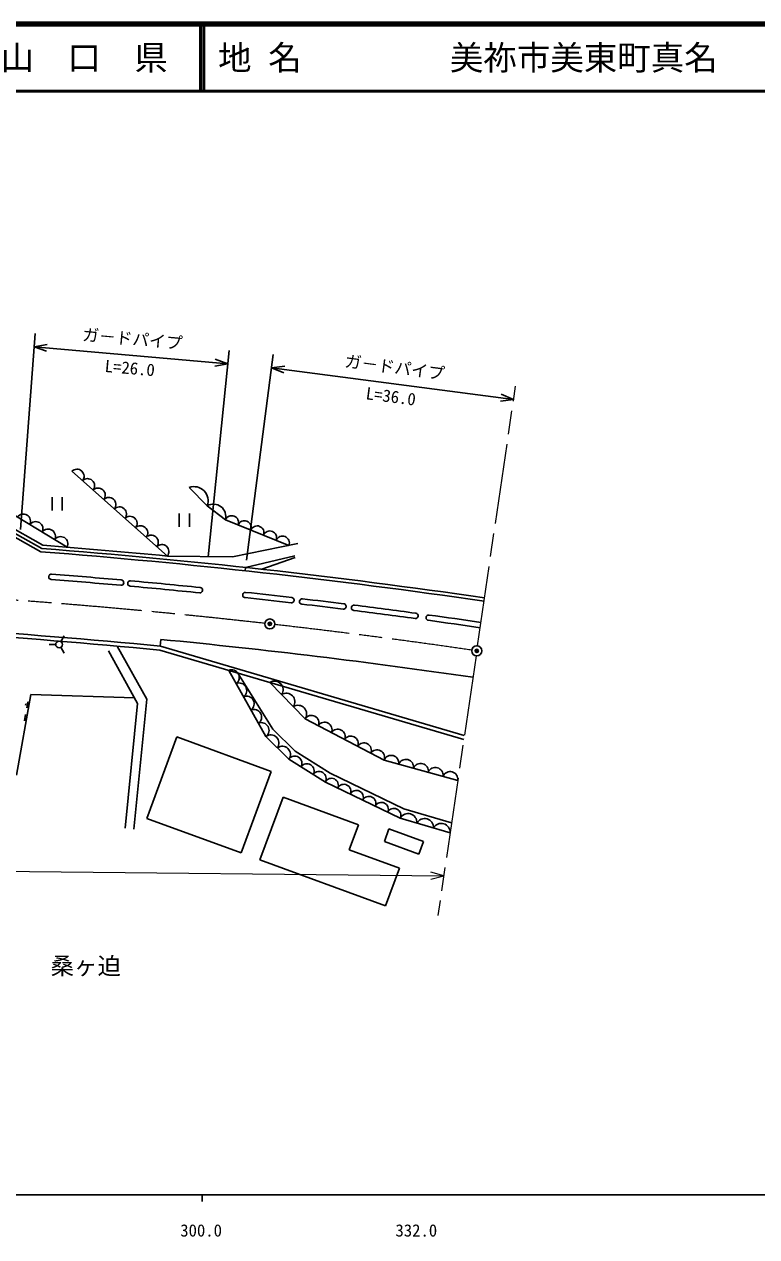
# Model space of a CAD drawing. Units: millimetres, scale not verified. Extents: x 40000 to 680000, y 20000 to 380000.
# Drawn here: x 341420 to 450867, y 198715 to 380000 of the extents above; entities that cross this region are included whole.
import ezdxf
from ezdxf.enums import TextEntityAlignment as Align

# ---------------------------------------------------------------- set-up
doc = ezdxf.new("R2010")
doc.units = ezdxf.units.MM
doc.header["$LTSCALE"] = 1000
doc.header["$PDMODE"] = 32
doc.header["$PDSIZE"] = 500
doc.linetypes.add('CHAIN', pattern=[18.5, 12, -1.5, 3.5, -1.5])
for name, color, linetype, lineweight in [('M-BGD', 7, 'Continuous', 25), ('M-BMK', 2, 'CHAIN', 13), ('M-BMK-SRVR', 3, 'Continuous', 25), ('M-STR-HTXT', 7, 'Continuous', 13), ('M-STR-STRC', 7, 'Continuous', 25), ('M-TTL', 2, 'Continuous', 140), ('M-TTL-BAND', 7, 'Continuous', 25), ('M-TTL-LINE', 7, 'Continuous', 50)]:
    doc.layers.add(name, color=color, linetype=linetype, lineweight=lineweight)
doc.layers.add('M-OTRS', color=6, linetype='Continuous')
doc.layers.add('M-TTL-TXT', color=7, linetype='Continuous')
doc.styles.add('@ＭＳ ゴシック', font='')
doc.styles.add('ＭＳ ゴシック', font='')
doc.styles.get('@ＭＳ ゴシック').set_extended_font_data('@MS Gothic')
doc.styles.get('ＭＳ ゴシック').set_extended_font_data('MS Gothic')

msp = doc.modelspace()

# ---------------------------------------------------------------- linework, layer by layer
at = {"layer": 'M-BGD'}
for p, q in [((362804, 300489), (348540, 313156)), ((368769, 308010), (366061, 310755)), ((347819, 301819), (334818, 309671)), ((345587, 309317), (345587, 307317)), ((347087, 309317), (347087, 307317)), ((364590, 306867), (364590, 304867)), ((366090, 306867), (366090, 304867)), ((371476, 305904), (368769, 308010)), ((338359, 304828), (344056, 301614)), ((338566, 305285), (344205, 302104)), ((380963, 302090), (371476, 305904)), ((338152, 304370), (343907, 301124)), ((382304, 302365), (372521, 300355)), ((362804, 300489), (372521, 300355)), ((374481, 298788), (381859, 300536)), ((381913, 300269), (376935, 298518)), ((374427, 298291), (374481, 298788)), ((346867, 287709), (347367, 288575)), ((346117, 287276), (345117, 287276)), ((346867, 286843), (347367, 285977)), ((355307, 287028), (359714, 279069)), ((407088, 273057), (361659, 286434)), ((361813, 288027), (361717, 287032)), ((407176, 273656), (361774, 287026)), ((353995, 286301), (358345, 278445)), ((377526, 273519), (371966, 283399)), ((378577, 274589), (373346, 282993)), ((383399, 276161), (378116, 281588)), ((342385, 279765), (340262, 267730)), ((357870, 279303), (342385, 279765)), ((341651, 278406), (341609, 278172)), ((341946, 278715), (341781, 277780)), ((356476, 259796), (358345, 278445)), ((357769, 259666), (359714, 279069)), ((341607, 276791), (341439, 275838)), ((395173, 269985), (383399, 276161)), ((381909, 271315), (378577, 274589)), ((359741, 261265), (364221, 273468)), ((364221, 273468), (378302, 268298)), ((380972, 270132), (377526, 273519)), ((386408, 266705), (380972, 270132)), ((387136, 268020), (381909, 271315)), ((406194, 266949), (395173, 269985)), ((373822, 256095), (378302, 268298)), ((397604, 261309), (386408, 266705)), ((398146, 262713), (387136, 268020)), ((376638, 255061), (380085, 264448)), ((380085, 264448), (391349, 260312)), ((359741, 261265), (373822, 256095)), ((405044, 259104), (397604, 261309)), ((405264, 260604), (398146, 262713)), ((389971, 256557), (391349, 260312)), ((395229, 257822), (395918, 259700)), ((395918, 259700), (401081, 257804)), ((395229, 257822), (400392, 255927)), ((400392, 255927), (401081, 257804)), ((389971, 256557), (397480, 253800)), ((376638, 255061), (395412, 248168)), ((395412, 248168), (397480, 253800))]:
    msp.add_line(p, q, dxfattribs=at)
msp.add_circle((346617, 287276), 500, dxfattribs=at)
for centre, radius, start, end in [((349293, 312408), 1062, 321.62348, 135.1636), ((350878, 311001), 1062, 321.62348, 135.1636), ((352462, 309593), 1062, 321.62348, 135.1636), ((366754, 308731), 2140, 340.30619, 108.90353), ((354047, 308186), 1062, 321.62348, 135.1636), ((369684, 306393), 1858, 344.7577, 119.49233), ((341275, 305672), 1088, 333.3421, 144.39405), ((355632, 306778), 1062, 321.62348, 135.1636), ((357217, 305371), 1062, 321.62348, 135.1636), ((372417, 305502), 1023, 339.35432, 156.83638), ((343132, 304551), 1088, 333.3421, 144.39405), ((358802, 303963), 1062, 321.62348, 135.1636), ((374314, 304739), 1023, 339.35432, 156.83638), ((376211, 303976), 1023, 339.35432, 156.83638), ((344989, 303429), 1088, 333.3421, 144.39405), ((346847, 302307), 1088, 333.3421, 144.39405), ((360387, 302556), 1062, 321.62348, 135.1636), ((378109, 303213), 1023, 339.35432, 156.83638), ((380006, 302450), 1023, 339.35432, 156.83638), ((269547, -665594), 969574, 81.66371, 85.60145), ((269547, -665594), 970074, 81.66371, 85.59489), ((269547, -665594), 970574, 84.48626, 85.58835), ((361972, 301148), 1062, 321.62348, 135.1636), ((345469, 297392), 400, 85.49093, 265.49291), ((269547, -665594), 966374, 84.87255, 85.49209), ((269547, -665594), 965574, 84.87255, 85.49209), ((355877, 296515), 400, 264.87173, 84.87139), ((357275, 296388), 400, 84.78852, 264.78934), ((269547, -665594), 965574, 84.1698, 84.78934), ((269547, -665594), 966374, 84.1698, 84.78934), ((367671, 295383), 400, 264.1698, 84.16898), ((374458, 294666), 400, 83.76418, 263.765), ((269547, -665594), 965574, 83.3539, 83.765), ((269547, -665594), 966374, 83.3539, 83.765), ((381345, 293889), 400, 263.3539, 83.35472), ((382935, 293702), 400, 83.26012, 263.25978), ((269547, -665594), 966374, 82.88955, 83.25896), ((269547, -665594), 965574, 82.88955, 83.25896), ((389118, 292951), 400, 262.88873, 82.89071), ((390706, 292752), 400, 82.79379, 262.79461), ((269547, -665594), 965574, 82.24652, 82.79461), ((269547, -665594), 966374, 82.24652, 82.79461), ((399867, 291549), 400, 262.24734, 82.24537), ((401850, 291277), 400, 82.12703, 262.12785), ((269547, -665594), 965574, 81.66371, 82.12785), ((269547, -665594), 966374, 81.66371, 82.12785), ((269547, -665594), 956474, 84.47363, 86.37597), ((269547, -665594), 957074, 84.4702, 86.37633), ((269547, -665594), 958074, 81.66371, 84.47363), ((372405, 282346), 1142, 306.09465, 112.64369), ((373517, 280370), 1142, 306.09465, 112.64369), ((378809, 280501), 1289, 325.96152, 122.49335), ((374629, 278394), 1142, 306.09465, 112.64369), ((380570, 278692), 1289, 325.96152, 122.49335), ((375741, 276418), 1142, 306.09465, 112.64369), ((382330, 276883), 1289, 325.96152, 122.49335), ((376853, 274442), 1142, 306.09465, 112.64369), ((384330, 275551), 1113, 337.8895, 146.75182), ((386292, 274522), 1113, 337.8895, 146.75182), ((378242, 272524), 1226, 325.26785, 125.72283), ((388255, 273492), 1113, 337.8895, 146.75182), ((379965, 270831), 1226, 325.26785, 125.72283), ((390217, 272463), 1113, 337.8895, 146.75182), ((392180, 271433), 1113, 337.8895, 146.75182), ((381840, 269501), 1073, 331.55897, 143.98351), ((394142, 270404), 1113, 337.8895, 146.75182), ((396237, 269543), 1152, 351.73202, 157.46438), ((383652, 268359), 1073, 331.55897, 143.98351), ((398442, 268936), 1152, 351.73202, 157.46438), ((400646, 268329), 1152, 351.73202, 157.46438), ((402850, 267722), 1152, 351.73202, 157.46438), ((385464, 267217), 1073, 331.55897, 143.98351), ((387325, 266224), 1036, 336.2409, 152.29374), ((405054, 267115), 1152, 351.73202, 157.46438), ((389191, 265324), 1036, 336.2409, 152.29374), ((391057, 264425), 1036, 336.2409, 152.29374), ((392923, 263526), 1036, 336.2409, 152.29374), ((394789, 262626), 1036, 336.2409, 152.29374), ((396655, 261727), 1036, 336.2409, 152.29374), ((398760, 260661), 1326, 356.27288, 150.71076), ((401240, 259926), 1326, 356.27288, 150.71076), ((403721, 259190), 1326, 356.27288, 150.71076)]:
    msp.add_arc(centre, radius, start, end, dxfattribs=at)
at = {"layer": 'M-BMK'}
for p, q in [((409140, 287057), (414831, 325892)), ((408923, 285573), (403232, 246738))]:
    msp.add_line(p, q, dxfattribs=at)
for start, end in [(83.56541, 86.37935), (81.70837, 83.47608)]:
    msp.add_arc((269547, -665594), 962074, start, end, dxfattribs=at)
at = {"layer": 'M-BMK-SRVR'}
for centre in [(378111, 290335), (409031, 286315)]:
    msp.add_circle(centre, 750, dxfattribs=at)
for p in [(378111, 290335), (409031, 286315)]:
    msp.add_point(p, dxfattribs=at)
at = {"layer": 'M-OTRS'}
msp.add_point((409031, 286315), dxfattribs=at)
at = {"layer": 'M-STR-HTXT'}
for p, q in [((85287, 256001), (404102, 252674)), ((402165, 252177), (404102, 252674)), ((404102, 252674), (402176, 253212))]:
    msp.add_line(p, q, dxfattribs=at)
at = {"layer": 'M-STR-STRC'}
for p, q in [((340873, 304448), (343030, 333785)), ((344853, 332137), (342883, 331791)), ((371848, 329237), (342883, 331791)), ((342883, 331791), (344762, 331105)), ((368881, 300386), (372053, 331227)), ((374621, 299864), (378617, 330605)), ((369878, 328891), (371848, 329237)), ((371848, 329237), (369969, 329922)), ((380342, 328886), (378360, 328621)), ((378360, 328621), (414541, 323917)), ((378360, 328621), (380209, 327859)), ((414541, 323917), (412692, 324680)), ((412559, 323653), (414541, 323917))]:
    msp.add_line(p, q, dxfattribs=at)
at = {"layer": 'M-TTL'}
msp.add_line((680000, 380000), (40000, 380000), dxfattribs=at)
at = {"layer": 'M-TTL-BAND'}
for p, q in [((40000, 205000), (579000, 205000)), ((368000, 205000), (368000, 204000))]:
    msp.add_line(p, q, dxfattribs=at)
at = {"layer": 'M-TTL-LINE'}
for p, q in [((367750, 380000), (367750, 370000)), ((368250, 380000), (368250, 370000)), ((40000, 370000), (680000, 370000))]:
    msp.add_line(p, q, dxfattribs=at)

# ---------------------------------------------------------------- texts
at = {"layer": 'M-BGD', "style": 'ＭＳ ゴシック'}
msp.add_text('桑ヶ迫', height=2566, dxfattribs=at).set_placement((350605, 239210), align=Align.MIDDLE_CENTER)
at = {"layer": 'M-STR-STRC', "style": 'ＭＳ ゴシック'}
for rotation, p in [(354.962, (357454, 331510)), (352.592, (396579, 327261))]:
    msp.add_text('ガ－ドパイプ', height=1833, rotation=rotation, dxfattribs=at).set_placement(p, align=Align.BOTTOM_CENTER)
at = {"layer": 'M-STR-STRC', "style": '@ＭＳ ゴシック'}
for s, rotation, p in [('L=26.0', 354.962, (357278, 329518)), ('L=36.0', 352.592, (396321, 325278))]:
    msp.add_text(s, height=1833, rotation=rotation, dxfattribs=at).set_placement(p, align=Align.TOP_CENTER)
at = {"layer": 'M-TTL-BAND', "style": 'ＭＳ ゴシック'}
for s, p in [('300.0', (367844, 198195)), ('332.0', (400000, 198195))]:
    msp.add_text(s, height=1833, dxfattribs=at).set_placement(p, align=Align.BOTTOM_CENTER)
at = {"layer": 'M-TTL-TXT', "style": 'ＭＳ ゴシック'}
msp.add_text('山\u3000口\u3000県', height=3666, dxfattribs=at).set_placement((350375, 375000), align=Align.MIDDLE_CENTER)
for s, p in [('地 名', (370380, 375000)), ('美祢市美東町真名', (405024, 375000))]:
    msp.add_text(s, height=3666, dxfattribs=at).set_placement(p, align=Align.MIDDLE_LEFT)

doc.saveas('drawing.dxf')
